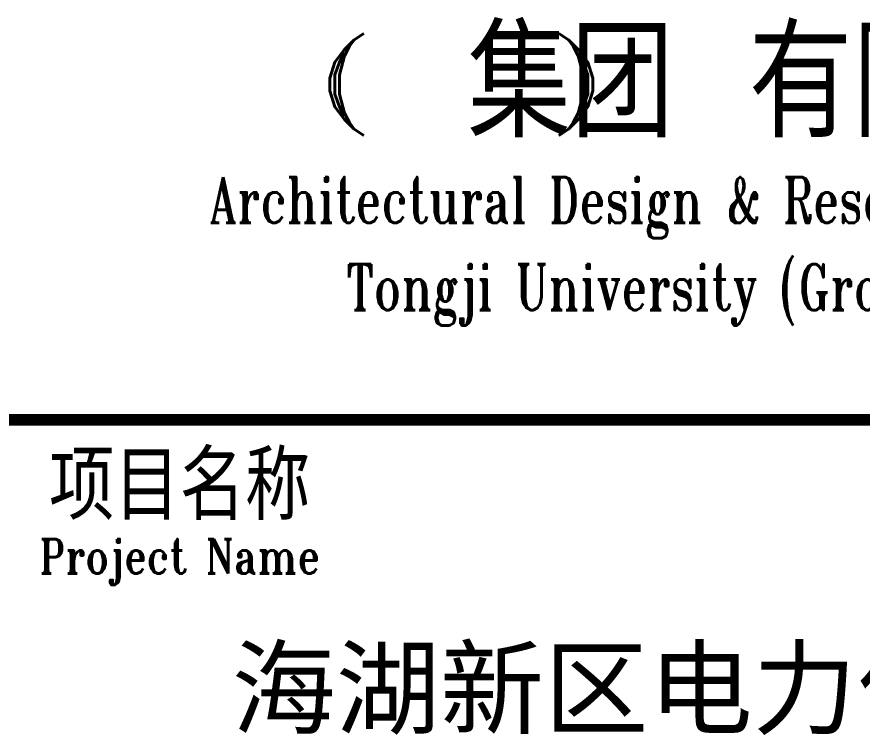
# Model space of a CAD drawing. Extents: x -1348811 to 123514, y -640545 to 749356.
# Drawn here: x -132602 to -128175, y -88125 to -84363 of the extents above; entities that cross this region are included whole.
import ezdxf
from ezdxf.enums import TextEntityAlignment as Align

# ---------------------------------------------------------------- set-up
doc = ezdxf.new("R2010")
doc.units = 0
doc.header["$LTSCALE"] = 10
doc.header["$MEASUREMENT"] = 0
doc.layers.get('0').update_dxf_attribs({"linetype": 'CONTINUOUS'})
doc.layers.add('图框', color=7, linetype='CONTINUOUS')
doc.styles.add('TKZ1_tjhts.shx', font='tjromant.shx', dxfattribs={"bigfont": 'tjhts.shx'})
doc.styles.add('TKZ2_tjkts.shx', font='tjromant.shx', dxfattribs={"bigfont": 'tjkts.shx'})
doc.styles.add('图框字1_黑体', font='simhei.ttf')

# ---------------------------------------------------------------- blocks, each defined once
blk = doc.blocks.new('TJAD_TK_LOGO')
at = {"style": 'TKZ1_tjhts.shx', "width": 0.7}
for s, p in [('Architectural Design & Research Institute of', (0.6, -1.0814)), ('Tongji University (Group) Co.,Ltd.', (0.6, -1.2887))]:
    blk.add_text(s, height=0.108983, dxfattribs=at).set_placement(p, align=Align.MIDDLE_CENTER)
at = {"layer": '图框', "style": 'TKZ1_tjhts.shx'}
blk.add_text(' 集团 有限公司', height=0.25884, dxfattribs=at).set_placement((0.6594, -0.8031), align=Align.MIDDLE_CENTER)
at = {"layer": '图框', "style": 'TKZ1_tjhts.shx', "width": 1.7}
blk.add_text('(  )', height=0.15893, dxfattribs=at).set_placement((-0.44, -0.8747))
blk = doc.blocks.new('TJAD_TK_A1')
at = {"layer": '图框', "const_width": 0.6}
blk.add_lwpolyline([(1251.379, 670.449), (1331.379, 670.449)], dxfattribs=at)
at = {"color": 1, "xscale": 22.02171320475964, "yscale": 22.02171320475964, "zscale": 22.02171320475958}
blk.add_blockref('TJAD_TK_LOGO', (1278.166, 705.775), dxfattribs=at)
at = {"style": 'TKZ2_tjkts.shx'}
blk.add_text('项目名称', height=3.6, dxfattribs=at).set_placement((1261.379, 666.997), align=Align.MIDDLE_CENTER)
at = {"style": 'TKZ2_tjkts.shx', "width": 0.8}
blk.add_text('Project Name', height=1.8, dxfattribs=at).set_placement((1261.379, 663.297), align=Align.MIDDLE_CENTER)

msp = doc.modelspace()

# ---------------------------------------------------------------- block references
at = {"layer": '图框', "xscale": 100, "yscale": 100, "zscale": 100}
msp.add_blockref('TJAD_TK_A1', (-257886.9, -153518.7), dxfattribs=at)

# ---------------------------------------------------------------- texts
at = {"layer": '图框', "style": '图框字1_黑体'}
msp.add_text('海湖新区电力住宅小区', height=400, dxfattribs=at).set_placement((-128749, -88079.6), align=Align.CENTER)

doc.saveas('drawing.dxf')
